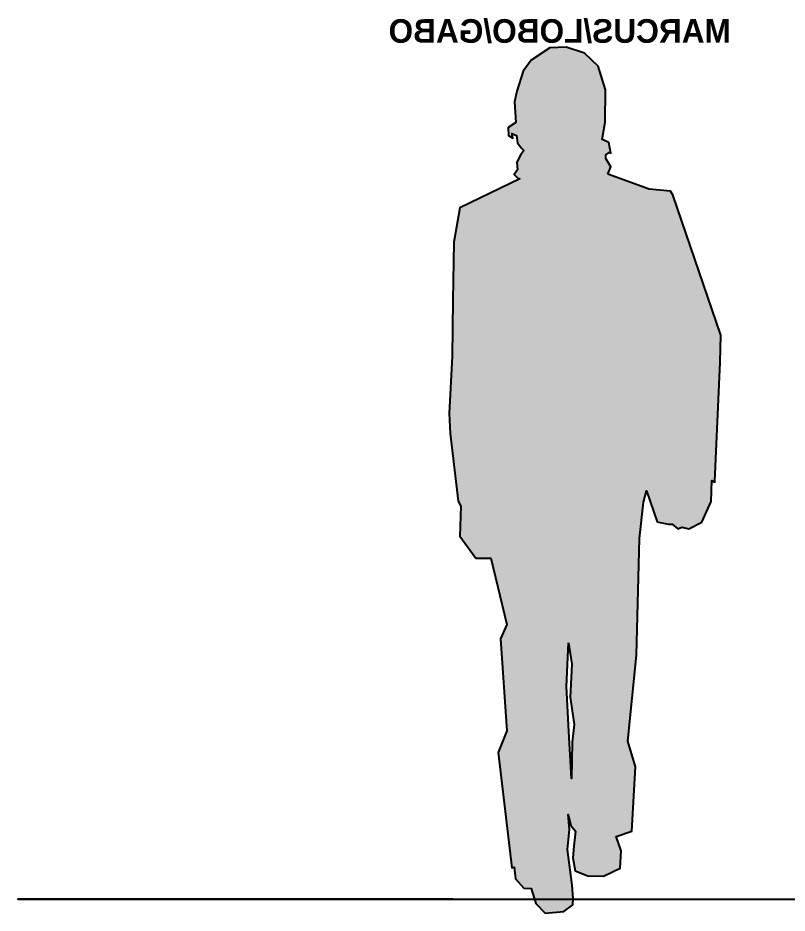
# Model space of a CAD drawing. Header units: metres. Extents: x -6.5 to 29.8, y -1.8 to 5.3.
# Drawn here: x 8.9 to 10.527, y 1.64 to 3.534 of the extents above; entities that cross this region are included whole.
import ezdxf

# ---------------------------------------------------------------- set-up
doc = ezdxf.new("R2010")
doc.units = ezdxf.units.M
doc.layers.get('0').update_dxf_attribs({"true_color": 0x000000})
for name, color, linetype, true_color in [('BANDERA$TEXTO', 5, 'Continuous', 0x0000ff), ('FONDO', 7, 'Continuous', 0x0f132e), ('JUMAN', 252, 'Continuous', 0x696969)]:
    doc.layers.add(name, color=color, linetype=linetype, true_color=true_color)
doc.styles.add('Predeterminado', font='')
doc.styles.get('Predeterminado').set_extended_font_data('Arial')
doc.dimstyles.new('Predeterminado', dxfattribs={"dimscale": 0.05, "dimtxt": 1, "dimasz": 1, "dimexe": 0.5, "dimexo": 0.5, "dimgap": 0.25, "dimtad": 1, "dimtoh": 1, "dimzin": 1, "dimdsep": 46, "dimtxsty": 'Predeterminado', "dimcen": 0.5, "dimazin": 1, "dimtfac": 1, "dimtdec": 4, "dimtix": 1, "dimtofl": 0, "dimtmove": 1, "dimatfit": 3, "dimfxl": 1, "dimtolj": 1, "dimtzin": 1, "dimarcsym": 0})

# ---------------------------------------------------------------- blocks, each defined once
blk = doc.blocks.new('A$C6FAB799A')
at = {"linetype": 'ByBlock', "lineweight": -2}
h = blk.add_hatch(color=0, dxfattribs=at)
h.paths.add_polyline_path([(0.3779, 0.7439), (0.3859, 0.8159), (0.3915, 0.8383), (0.4125, 0.7767), (0.4349, 0.7725), (0.4425, 0.7719), (0.4537, 0.7627), (0.4619, 0.7661), (0.476, 0.7627), (0.5012, 0.7763), (0.5202, 0.8175), (0.5216, 0.8587), (0.5271, 0.8555), (0.5382, 1.094), (0.5391, 1.1473), (0.4438, 1.4263), (0.4394, 1.4332), (0.3969, 1.4376), (0.3146, 1.4668), (0.3205, 1.4817), (0.3081, 1.5038), (0.3203, 1.5119), (0.317, 1.53), (0.3038, 1.5359), (0.3097, 1.5704), (0.3105, 1.6343), (0.2955, 1.6813), (0.2688, 1.707), (0.2324, 1.7194), (0.1996, 1.7176), (0.1623, 1.6937), (0.1466, 1.6719), (0.1343, 1.6317), (0.1295, 1.6107), (0.1321, 1.5695), (0.1171, 1.5597), (0.1175, 1.5509), (0.1332, 1.5436), (0.1353, 1.5296), (0.1424, 1.5191), (0.148, 1.5142), (0.1417, 1.5051), (0.1339, 1.4911), (0.1353, 1.4757), (0.129, 1.4666), (0.136, 1.4589), (0.1403, 1.4575), (0.0209, 1.4003), (0.009, 1.3319), (0.007, 1.2163), (0.006, 1.106), (0, 0.9917), (0.002, 0.952), (0.0179, 0.8176), (0.0229, 0.8077), (0.0209, 0.7481), (0.0527, 0.7044), (0.0825, 0.7044), (0.1143, 0.573), (0.1016, 0.5444), (0.1143, 0.3618), (0.0968, 0.3189), (0.1239, 0.0902), (0.1286, 0.0909), (0.1318, 0.0682), (0.1482, 0.0494), (0.1624, 0.0486), (0.1718, 0.0188), (0.1906, 0), (0.2272, 0.0035), (0.2454, 0.0162), (0.2458, 0.029), (0.2439, 0.0557), (0.235, 0.1262), (0.2389, 0.166), (0.2362, 0.1958), (0.2412, 0.1741), (0.2505, 0.1625), (0.2474, 0.1331), (0.2454, 0.1096), (0.2497, 0.084), (0.2749, 0.074), (0.3062, 0.0736), (0.3391, 0.0891), (0.341, 0.1239), (0.3314, 0.1521), (0.3624, 0.1627), (0.37, 0.2904), (0.3543, 0.3411), (0.3719, 0.5121)], flags=0)
h.paths.add_polyline_path([(0.2365, 0.5368), (0.2435, 0.4945), (0.2403, 0.4284), (0.248, 0.3745), (0.2442, 0.3391), (0.2426, 0.2673), (0.2373, 0.3605), (0.2326, 0.4498)], flags=0)
at = {"color": 0, "linetype": 'ByBlock', "lineweight": -2}
for points in [[(0.3146, 1.4668), (0.3205, 1.4817), (0.3111, 1.4985), (0.3111, 1.5057), (0.3174, 1.5099), (0.3208, 1.5089), (0.317, 1.53), (0.3038, 1.5359), (0.3097, 1.5704), (0.3105, 1.6343), (0.2955, 1.6813), (0.2688, 1.707), (0.2324, 1.7194), (0.1996, 1.7176), (0.1623, 1.6937), (0.1466, 1.6719), (0.1343, 1.6317), (0.1295, 1.6107), (0.1321, 1.5695), (0.1171, 1.5597), (0.1178, 1.5436), (0.1262, 1.5387), (0.1241, 1.5478), (0.1332, 1.5436), (0.1353, 1.5296), (0.1424, 1.5191), (0.148, 1.5142), (0.1417, 1.5051), (0.1339, 1.4911), (0.1353, 1.4757), (0.129, 1.4666), (0.136, 1.4589), (0.1403, 1.4575), (0.0209, 1.4003), (0.009, 1.3319), (0.007, 1.2163), (0.006, 1.106), (0, 0.9917), (0.002, 0.952), (0.0179, 0.8176), (0.0229, 0.8077), (0.0209, 0.7481), (0.0527, 0.7044), (0.0825, 0.7044), (0.1143, 0.573), (0.1016, 0.5444), (0.1143, 0.3618), (0.0968, 0.3189), (0.1239, 0.0902), (0.1286, 0.0909), (0.1318, 0.0682), (0.1482, 0.0494), (0.1624, 0.0486), (0.1718, 0.0188), (0.1906, 0), (0.2272, 0.0035), (0.2454, 0.0162), (0.2458, 0.029), (0.2439, 0.0557), (0.235, 0.1262), (0.2389, 0.166), (0.2362, 0.1958), (0.2412, 0.1741), (0.2505, 0.1625), (0.2474, 0.1331), (0.2454, 0.1096), (0.2497, 0.084), (0.2749, 0.074), (0.3062, 0.0736), (0.3391, 0.0891), (0.341, 0.1239), (0.3314, 0.1521), (0.3624, 0.1627), (0.37, 0.2904), (0.3543, 0.3411), (0.3719, 0.5121), (0.3779, 0.7439), (0.3859, 0.8159), (0.3915, 0.8383), (0.4125, 0.7767), (0.4349, 0.7725), (0.4425, 0.7719), (0.4537, 0.7627), (0.4619, 0.7661), (0.476, 0.7627), (0.5012, 0.7763), (0.5202, 0.8175), (0.5216, 0.8587), (0.5274, 0.8553), (0.5272, 0.8573), (0.5382, 1.094), (0.5391, 1.1473), (0.4438, 1.4263), (0.4394, 1.4332), (0.3969, 1.4376)], [(0.2365, 0.5368), (0.2435, 0.4945), (0.2403, 0.4284), (0.248, 0.3745), (0.2442, 0.3391), (0.2426, 0.2673), (0.2373, 0.3605), (0.2326, 0.4498)]]:
    blk.add_lwpolyline(points, close=True, dxfattribs=at)
blk = doc.blocks.new('*D172')
at = {"layer": 'Defpoints', "color": 0}
for p in [(11.2254, 3.4701), (10.2239, 1.6701), (10.6741, 1.6701)]:
    blk.add_point(p, dxfattribs=at)
at = {"layer": 'FONDO', "color": 0, "lineweight": -2}
for p, q in [((11.2004, 3.4701), (10.6491, 3.4701)), ((10.6741, 3.4201), (10.6741, 1.7201)), ((10.2489, 1.6701), (10.6991, 1.6701))]:
    blk.add_line(p, q, dxfattribs=at)
at = {"layer": 'FONDO', "color": 0}
for points in [[(10.6824, 3.4201), (10.6657, 3.4201), (10.6741, 3.4701)], [(10.6657, 1.7201), (10.6824, 1.7201), (10.6741, 1.6701)]]:
    blk.add_solid(points, dxfattribs=at)
at = {"layer": 'FONDO', "color": 0, "insert": (10.6361, 2.5701), "char_height": 0.05, "attachment_point": 5, "rotation": 90, "style": 'Predeterminado'}
blk.add_mtext('\\A1;1.80', dxfattribs=at)

msp = doc.modelspace()

# ---------------------------------------------------------------- linework, layer by layer
at = {"layer": 'FONDO'}
msp.add_open_spline([(9.81984, 1.67012), (9.45596, 1.67012), (9.13494, 1.67012), (8.89986, 1.67012), (9.83799, 1.67012), (12.14471, 1.67012), (13.08284, 1.67012)], degree=3, knots=[0, 0, 0, 0, 0.7052362, 0.7052362, 0.7052362, 3.5196178, 3.5196178, 3.5196178, 3.5196178], dxfattribs=at)

# ---------------------------------------------------------------- block references
at = {"layer": 'JUMAN', "xscale": 1.06528708500798, "yscale": 1.06528708500798, "zscale": 1.06528708500798}
msp.add_blockref('A$C6FAB799A', (9.81252, 1.64035), dxfattribs=at)

# ---------------------------------------------------------------- texts
at = {"layer": 'BANDERA$TEXTO', "extrusion": (0, 0, -1), "insert": (10.04609, 3.53106), "char_height": 0.05, "width": 1.460989, "attachment_point": 2, "text_direction": (-1, 0, 0), "style": 'Predeterminado'}
msp.add_mtext('{\\fBahnschrift|b1;MARCUS/LOBO/GABO}', dxfattribs=at)

# ---------------------------------------------------------------- dimensions: what is measured, and where the dimension line sits
at = {"layer": 'FONDO'}
dim = msp.add_linear_dim(base=(10.67408, 1.67012), p1=(11.22541, 3.47012), p2=(10.2239, 1.67012), angle=90, dimstyle='Predeterminado', override={"dimscale": 0.05, "dimtxt": 1, "dimasz": 1, "dimexe": 0.5, "dimexo": 0.5, "dimgap": 0.25, "dimtad": 1, "dimtih": 0, "dimtoh": 0, "dimdec": 2, "dimlfac": 1, "dimzin": 1, "dimtxsty": 'Predeterminado', "dimsah": 0, "dimcen": 0.5, "dimadec": 2, "dimazin": 1, "dimtix": 0, "dimtmove": 0, "dimtzin": 1}, dxfattribs=at)
dim.commit()
dim.dimension.update_dxf_attribs({"geometry": '*D172', "text_midpoint": (10.63605, 2.57012)})

doc.saveas('drawing.dxf')
